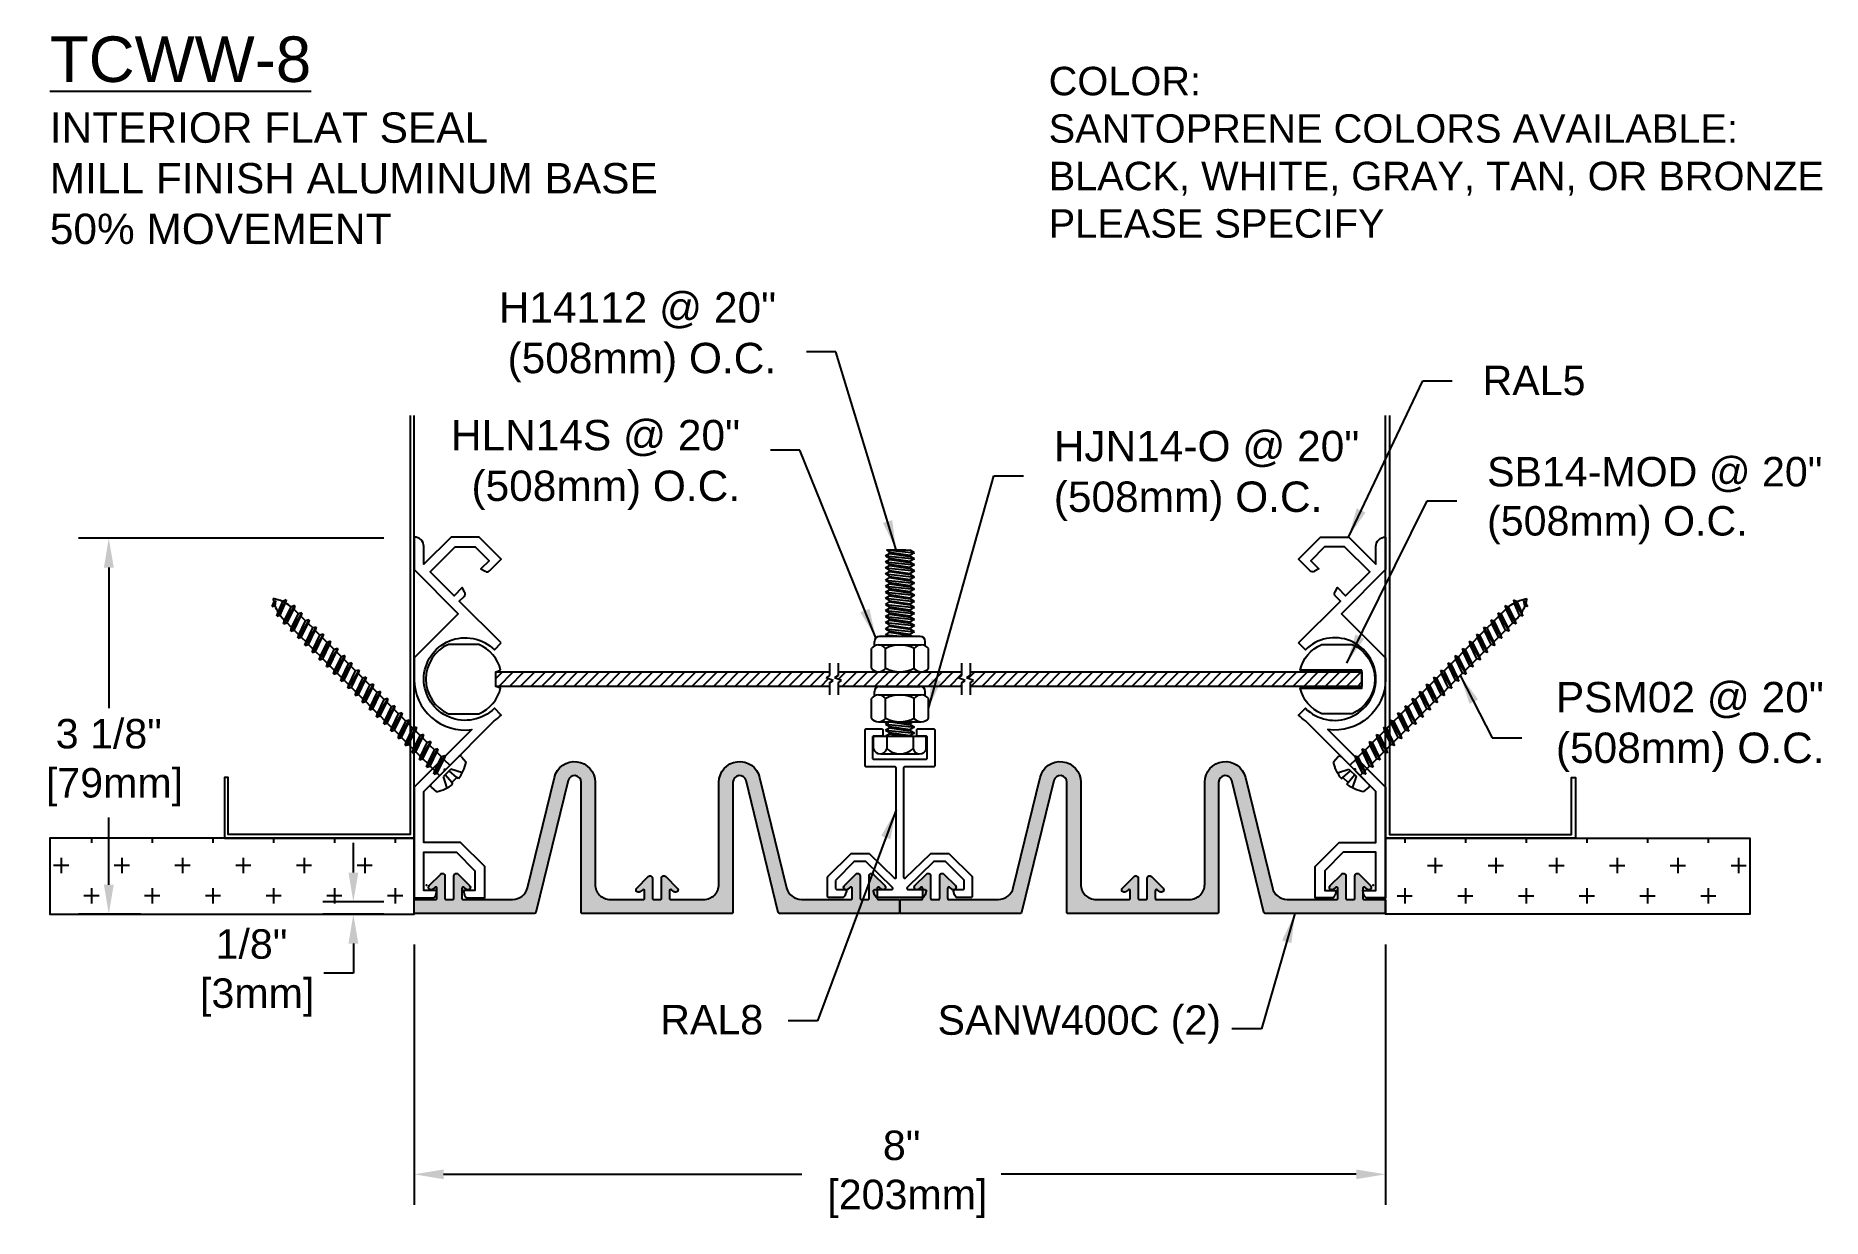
# Model space of a CAD drawing. Header units: inches. Extents: x -0.5 to 14.2, y 2.7 to 12.4.
import ezdxf

# ---------------------------------------------------------------- set-up
doc = ezdxf.new("R2010")
doc.units = ezdxf.units.IN
doc.header["$MEASUREMENT"] = 0
for name, color, linetype in [('Anchors', 4, 'Continuous'), ('Conditions', 1, 'Continuous'), ('Dimensions', 3, 'Continuous'), ('Fillers', 2, 'Continuous'), ('Metals', 7, 'Continuous'), ('Text', 2, 'Continuous')]:
    doc.layers.add(name, color=color, linetype=linetype)
doc.styles.add('Arial', font='arial.ttf')
doc.dimstyles.new('Arial', dxfattribs={"dimtxt": 0.2425, "dimasz": 0.2425, "dimexe": 0.25, "dimexo": 0.25, "dimgap": 0.09, "dimtad": 0, "dimtih": 1, "dimtoh": 1, "dimdec": 4, "dimzin": 0, "dimdsep": 46, "dimlunit": 4, "dimtxsty": 'Arial', "dimcen": 0.09, "dimadec": 0, "dimazin": 0, "dimtfac": 1, "dimtdec": 4, "dimtofl": 0, "dimtmove": 0, "dimatfit": 3, "dimfxl": 0, "dimfrac": 2, "dimtolj": 1, "dimtzin": 0, "dimarcsym": 0})

# ---------------------------------------------------------------- blocks, each defined once
blk = doc.blocks.new('RAL5')
blk.add_lwpolyline([(0.717, 2.098), (0.372, 2.443), (0.411, 2.481, 0.339454), (0.416, 2.519), (0.396, 2.554), (0.329, 2.487), (0.131, 2.684), (0.338, 2.89), (0.502, 2.89), (0.617, 2.775), (0.55, 2.708), (0.585, 2.688, 0.339454), (0.622, 2.693), (0.718, 2.788), (0.535, 2.97), (0.304, 2.97), (0.08, 2.746), (0.08, 2.891, 0.414214), (0.001, 2.97), (0, 2.97), (0, 2.702), (0.363, 2.339), (0, 1.975), (0, 1.798, 0.450829), (0.475, 1.385), (0, 0.91), (0, 0), (0.148, 0, 0.339454), (0.178, 0.023), (0.188, 0.062), (0.08, 0.062), (0.08, 0.375), (0.35, 0.375), (0.501, 0.224), (0.501, 0.062), (0.406, 0.062), (0.416, 0.023, 0.339454), (0.446, 0), (0.581, 0), (0.581, 0.257), (0.383, 0.455), (0.08, 0.455), (0.08, 0.877), (0.249, 1.045), (0.249, 1.059), (0.263, 1.059), (0.66, 1.457, 0.044547), (0.717, 1.505), (0.661, 1.561, -2.420133), (0.661, 2.041), (0.717, 2.098)], format="xyb")
at = {"color": 0, "linetype": 'ByBlock'}
blk.add_point((0.102, 0.105), dxfattribs=at)
blk.add_point((0.102, 0.105), dxfattribs=at)
blk.add_point((0.102, 0.105), dxfattribs=at)
blk = doc.blocks.new('*D1')
at = {"layer": 'Defpoints', "color": 0}
for p in [(2.649, 5.184), (10.649, 5.184), (2.649, 3.042)]:
    blk.add_point(p, dxfattribs=at)
at = {"layer": 'Dimensions', "color": 0, "lineweight": -2}
for p, q in [((2.649, 4.934), (2.649, 2.792)), ((10.649, 4.934), (10.649, 2.792)), ((2.892, 3.042), (5.843, 3.042)), ((10.407, 3.042), (7.484, 3.042))]:
    blk.add_line(p, q, dxfattribs=at)
at = {"layer": 'Dimensions', "color": 0}
for points in [[(2.892, 3.082), (2.892, 3.002), (2.649, 3.042)], [(10.407, 3.082), (10.407, 3.002), (10.649, 3.042)]]:
    blk.add_solid(points, dxfattribs=at)
at = {"layer": 'Dimensions', "color": 0, "insert": (6.664, 3.042), "char_height": 0.2425, "attachment_point": 5, "style": 'Arial'}
blk.add_mtext('\\A1;8"\\P [203mm]', dxfattribs=at)
blk = doc.blocks.new('NUTS&BOLT')
for p, q in [((6.531, 8.133), (6.565, 8.153)), ((6.531, 8.133), (6.769, 8.108)), ((6.531, 8.133), (6.565, 8.113)), ((6.531, 8.083), (6.565, 8.103)), ((6.54, 8.183), (6.769, 8.158)), ((6.54, 8.183), (6.698, 8.183)), ((6.54, 8.183), (6.565, 8.163)), ((6.565, 8.163), (6.735, 8.138)), ((6.565, 8.153), (6.565, 8.163)), ((6.565, 8.153), (6.735, 8.128)), ((6.565, 8.113), (6.735, 8.088)), ((6.565, 8.103), (6.565, 8.113)), ((6.565, 8.103), (6.735, 8.078)), ((6.698, 8.183), (6.735, 8.178)), ((6.769, 8.158), (6.735, 8.178)), ((6.769, 8.158), (6.735, 8.138)), ((6.735, 8.128), (6.735, 8.138)), ((6.769, 8.108), (6.735, 8.128)), ((6.769, 8.108), (6.735, 8.088)), ((6.531, 8.083), (6.769, 8.058)), ((6.531, 8.083), (6.565, 8.063)), ((6.531, 8.033), (6.565, 8.053)), ((6.531, 8.033), (6.769, 8.008)), ((6.531, 8.033), (6.565, 8.013)), ((6.531, 7.983), (6.565, 8.003)), ((6.531, 7.983), (6.769, 7.958)), ((6.531, 7.983), (6.565, 7.963)), ((6.531, 7.933), (6.565, 7.953)), ((6.565, 8.063), (6.735, 8.038)), ((6.565, 8.053), (6.565, 8.063)), ((6.565, 8.053), (6.735, 8.028)), ((6.565, 8.013), (6.735, 7.988)), ((6.565, 8.003), (6.565, 8.013)), ((6.565, 8.003), (6.735, 7.978)), ((6.565, 7.963), (6.735, 7.938)), ((6.565, 7.953), (6.565, 7.963)), ((6.565, 7.953), (6.735, 7.928)), ((6.735, 8.078), (6.735, 8.088)), ((6.769, 8.058), (6.735, 8.078)), ((6.769, 8.058), (6.735, 8.038)), ((6.735, 8.028), (6.735, 8.038)), ((6.769, 8.008), (6.735, 8.028)), ((6.769, 8.008), (6.735, 7.988)), ((6.735, 7.978), (6.735, 7.988)), ((6.769, 7.958), (6.735, 7.978)), ((6.769, 7.958), (6.735, 7.938)), ((6.531, 7.933), (6.769, 7.908)), ((6.531, 7.933), (6.565, 7.913)), ((6.531, 7.883), (6.565, 7.903)), ((6.531, 7.883), (6.769, 7.858)), ((6.531, 7.883), (6.565, 7.863)), ((6.531, 7.833), (6.565, 7.853)), ((6.531, 7.833), (6.769, 7.808)), ((6.531, 7.833), (6.565, 7.813)), ((6.531, 7.783), (6.565, 7.803)), ((6.565, 7.913), (6.735, 7.888)), ((6.565, 7.903), (6.565, 7.913)), ((6.565, 7.903), (6.735, 7.878)), ((6.565, 7.863), (6.735, 7.838)), ((6.565, 7.853), (6.565, 7.863)), ((6.565, 7.853), (6.735, 7.828)), ((6.565, 7.813), (6.735, 7.788)), ((6.565, 7.803), (6.565, 7.813)), ((6.565, 7.803), (6.735, 7.778)), ((6.735, 7.928), (6.735, 7.938)), ((6.769, 7.908), (6.735, 7.928)), ((6.769, 7.908), (6.735, 7.888)), ((6.735, 7.878), (6.735, 7.888)), ((6.769, 7.858), (6.735, 7.878)), ((6.769, 7.858), (6.735, 7.838)), ((6.735, 7.828), (6.735, 7.838)), ((6.769, 7.808), (6.735, 7.828)), ((6.769, 7.808), (6.735, 7.788)), ((6.531, 7.783), (6.769, 7.758)), ((6.531, 7.783), (6.565, 7.763)), ((6.531, 7.733), (6.565, 7.753)), ((6.531, 7.733), (6.769, 7.708)), ((6.531, 7.733), (6.565, 7.713)), ((6.531, 7.683), (6.565, 7.703)), ((6.531, 7.683), (6.769, 7.658)), ((6.531, 7.683), (6.565, 7.663)), ((6.531, 7.633), (6.565, 7.653)), ((6.565, 7.763), (6.735, 7.738)), ((6.565, 7.753), (6.565, 7.763)), ((6.565, 7.753), (6.735, 7.728)), ((6.565, 7.713), (6.735, 7.688)), ((6.565, 7.703), (6.565, 7.713)), ((6.565, 7.703), (6.735, 7.678)), ((6.565, 7.663), (6.735, 7.638)), ((6.565, 7.653), (6.565, 7.663)), ((6.565, 7.653), (6.735, 7.628)), ((6.735, 7.778), (6.735, 7.788)), ((6.769, 7.758), (6.735, 7.778)), ((6.769, 7.758), (6.735, 7.738)), ((6.735, 7.728), (6.735, 7.738)), ((6.769, 7.708), (6.735, 7.728)), ((6.769, 7.708), (6.735, 7.688)), ((6.735, 7.678), (6.735, 7.688)), ((6.769, 7.658), (6.735, 7.678)), ((6.769, 7.658), (6.735, 7.638)), ((6.531, 7.633), (6.769, 7.608)), ((6.531, 7.633), (6.565, 7.613)), ((6.531, 7.583), (6.565, 7.603)), ((6.531, 7.583), (6.769, 7.558)), ((6.531, 7.583), (6.565, 7.563)), ((6.531, 7.533), (6.565, 7.553)), ((6.531, 7.533), (6.769, 7.508)), ((6.531, 7.533), (6.565, 7.513)), ((6.565, 7.613), (6.735, 7.588)), ((6.565, 7.603), (6.565, 7.613)), ((6.565, 7.603), (6.735, 7.578)), ((6.565, 7.563), (6.735, 7.538)), ((6.565, 7.553), (6.565, 7.563)), ((6.565, 7.553), (6.735, 7.528)), ((6.565, 7.513), (6.735, 7.488)), ((6.565, 7.503), (6.565, 7.513)), ((6.735, 7.628), (6.735, 7.638)), ((6.769, 7.608), (6.735, 7.628)), ((6.769, 7.608), (6.735, 7.588)), ((6.735, 7.578), (6.735, 7.588)), ((6.769, 7.558), (6.735, 7.578)), ((6.769, 7.558), (6.735, 7.538)), ((6.735, 7.528), (6.735, 7.538)), ((6.769, 7.508), (6.735, 7.528)), ((6.769, 7.508), (6.735, 7.488)), ((6.415, 7.208), (6.415, 7.37)), ((6.44, 7.391), (6.44, 7.428)), ((6.474, 7.4), (6.826, 7.4)), ((6.482, 7.47), (6.817, 7.47)), ((6.531, 7.483), (6.565, 7.503)), ((6.531, 7.483), (6.553, 7.47)), ((6.531, 7.483), (6.654, 7.47)), ((6.532, 7.208), (6.532, 7.37)), ((6.565, 7.503), (6.735, 7.478)), ((6.735, 7.478), (6.735, 7.488)), ((6.748, 7.47), (6.735, 7.478)), ((6.767, 7.208), (6.767, 7.37)), ((6.859, 7.391), (6.859, 7.428)), ((6.884, 7.208), (6.884, 7.37)), ((6.474, 7.178), (6.826, 7.178)), ((6.415, 6.796), (6.415, 6.958)), ((6.44, 6.979), (6.44, 7.016)), ((6.474, 6.988), (6.826, 6.988)), ((6.482, 7.058), (6.817, 7.058)), ((6.532, 6.796), (6.532, 6.958)), ((6.767, 6.796), (6.767, 6.958)), ((6.859, 6.979), (6.859, 7.016)), ((6.884, 6.796), (6.884, 6.958)), ((6.432, 6.648), (6.867, 6.648)), ((6.432, 6.544), (6.432, 6.648)), ((6.474, 6.766), (6.826, 6.766)), ((6.531, 6.748), (6.562, 6.766)), ((6.531, 6.748), (6.769, 6.723)), ((6.531, 6.748), (6.565, 6.728)), ((6.531, 6.698), (6.565, 6.717)), ((6.531, 6.698), (6.769, 6.673)), ((6.531, 6.698), (6.565, 6.678)), ((6.531, 6.648), (6.565, 6.667)), ((6.541, 6.648), (6.541, 6.544)), ((6.565, 6.728), (6.735, 6.703)), ((6.565, 6.717), (6.565, 6.728)), ((6.565, 6.717), (6.735, 6.692)), ((6.565, 6.678), (6.735, 6.653)), ((6.565, 6.667), (6.565, 6.678)), ((6.565, 6.667), (6.695, 6.648)), ((6.574, 6.766), (6.735, 6.742)), ((6.647, 6.766), (6.735, 6.753)), ((6.757, 6.766), (6.735, 6.753)), ((6.735, 6.742), (6.735, 6.753)), ((6.769, 6.723), (6.735, 6.742)), ((6.769, 6.723), (6.735, 6.703)), ((6.769, 6.723), (6.735, 6.703)), ((6.735, 6.692), (6.735, 6.703)), ((6.769, 6.673), (6.735, 6.692)), ((6.769, 6.673), (6.735, 6.653)), ((6.743, 6.648), (6.735, 6.653)), ((6.758, 6.648), (6.758, 6.544)), ((6.867, 6.544), (6.867, 6.648)), ((6.495, 6.504), (6.805, 6.504))]:
    blk.add_line(p, q)
for centre, radius, start, end in [((6.474, 7.327), 0.0723, 35.7751, 144.2249), ((6.482, 7.428), 0.0418, 90, 180), ((6.65, 7.156), 0.244, 61.2813, 118.7187), ((6.826, 7.327), 0.0723, 35.7751, 144.2249), ((6.817, 7.428), 0.0418, 0, 90), ((6.474, 7.25), 0.0723, 215.7751, 324.2249), ((6.65, 7.422), 0.244, 241.2813, 298.7187), ((6.826, 7.25), 0.0723, 215.7751, 324.2249), ((6.474, 6.915), 0.0723, 35.7751, 144.2249), ((6.482, 7.016), 0.0418, 90, 180), ((6.65, 6.744), 0.244, 61.2813, 118.7187), ((6.826, 6.915), 0.0723, 35.7751, 144.2249), ((6.817, 7.016), 0.0418, 0, 90), ((6.474, 6.838), 0.0723, 215.7751, 324.2249), ((6.65, 7.01), 0.244, 241.2813, 298.7187), ((6.826, 6.838), 0.0723, 215.7751, 324.2249), ((6.487, 6.561), 0.057, 197.3212, 342.6788), ((6.65, 6.672), 0.168, 229.6113, 310.3887), ((6.813, 6.561), 0.057, 197.3212, 342.6788)]:
    blk.add_arc(centre, radius, start, end)
blk = doc.blocks.new('SB14')
h = blk.add_hatch()
h.set_pattern_fill('ANSI31', color=256, scale=0.5, style=0)
h.paths.add_polyline_path([(7.228, 7.178), (7.228, 7.148), (7.199, 7.129), (7.257, 7.107), (7.228, 7.088), (7.228, 7.058), (10.453, 7.058), (10.453, 7.178)])
h.paths.add_polyline_path([(7.158, 7.058), (7.158, 7.088), (7.187, 7.107), (7.129, 7.129), (7.158, 7.148), (7.158, 7.178), (6.141, 7.178), (6.141, 7.148), (6.112, 7.129), (6.17, 7.107), (6.141, 7.088), (6.141, 7.058)])
h.paths.add_polyline_path([(6.071, 7.058), (6.071, 7.088), (6.1, 7.107), (6.042, 7.129), (6.071, 7.148), (6.071, 7.178), (3.321, 7.178), (3.321, 7.058)])
for p, q in [((6.071, 7.248), (6.071, 7.148)), ((6.141, 7.248), (6.141, 7.148)), ((7.158, 7.248), (7.158, 7.148)), ((7.228, 7.248), (7.228, 7.148)), ((6.071, 7.148), (6.042, 7.129)), ((6.1, 7.107), (6.042, 7.129)), ((6.071, 7.088), (6.1, 7.107)), ((6.071, 7.088), (6.071, 6.988)), ((6.141, 7.148), (6.112, 7.129)), ((6.17, 7.107), (6.112, 7.129)), ((6.141, 7.088), (6.17, 7.107)), ((6.141, 7.088), (6.141, 6.988)), ((7.158, 7.148), (7.129, 7.129)), ((7.187, 7.107), (7.129, 7.129)), ((7.158, 7.088), (7.187, 7.107)), ((7.158, 7.088), (7.158, 6.988)), ((7.228, 7.148), (7.199, 7.129)), ((7.257, 7.107), (7.199, 7.129)), ((7.228, 7.088), (7.257, 7.107)), ((7.228, 7.088), (7.228, 6.988))]:
    blk.add_line(p, q)
for points in [[(3.362, 7.192, 0.233897), (3.183, 7.404), (2.933, 7.404, 0.654654), (2.933, 6.832), (3.183, 6.832, 0.233897), (3.362, 7.044), (3.321, 7.058), (3.321, 7.178)], [(10.453, 7.192), (9.945, 7.192, -0.233897), (10.123, 7.404), (10.373, 7.404, -0.654654), (10.373, 6.832), (10.123, 6.832, -0.233897), (9.945, 7.044), (10.453, 7.044)]]:
    blk.add_lwpolyline(points, format="xyb", close=True)
for points in [[(3.321, 7.178), (6.071, 7.178)], [(6.141, 7.178), (7.158, 7.178)], [(7.228, 7.178), (10.453, 7.178), (10.453, 7.058), (7.228, 7.058)], [(6.071, 7.058), (3.321, 7.058)], [(7.158, 7.058), (6.141, 7.058)]]:
    blk.add_lwpolyline(points)
blk = doc.blocks.new('PSM02')
for p, q in [((-0.177, 0.017), (-0.172, 0.077)), ((-0.162, 0), (0.162, 0)), ((-0.089, 0.116), (-0.044, 0.028)), ((-0.06, -0.069), (-0.06, 0)), ((-0.044, 0.028), (0.044, 0.028)), ((-0.032, 0.127), (-0.03, 0.111)), ((-0.03, 0.111), (0.03, 0.111)), ((-0.03, 0.111), (-0.023, 0.028)), ((0.03, 0.111), (0.023, 0.028)), ((0.032, 0.127), (0.03, 0.111)), ((0.089, 0.116), (0.044, 0.028)), ((0.06, -0.027), (0.06, 0)), ((0.177, 0.017), (0.172, 0.077)), ((-0.086, -0.083), (0.086, -0.042)), ((-0.086, -0.083), (-0.06, -0.069)), ((-0.086, -0.083), (-0.06, -0.098)), ((-0.086, -0.167), (0.086, -0.125)), ((0.06, -0.027), (-0.06, -0.069)), ((0.06, -0.056), (-0.06, -0.098)), ((-0.06, -0.152), (-0.06, -0.098)), ((0.06, -0.111), (-0.06, -0.152)), ((0.06, -0.139), (-0.06, -0.181)), ((0.086, -0.042), (0.06, -0.027)), ((0.086, -0.042), (0.06, -0.056)), ((0.06, -0.111), (0.06, -0.056)), ((0.086, -0.125), (0.06, -0.111)), ((0.086, -0.125), (0.06, -0.139)), ((0.06, -0.194), (0.06, -0.139)), ((-0.086, -0.167), (-0.06, -0.152)), ((-0.086, -0.167), (-0.06, -0.181)), ((-0.086, -0.25), (0.086, -0.208)), ((-0.086, -0.25), (-0.06, -0.236)), ((-0.086, -0.25), (-0.06, -0.264)), ((-0.086, -0.333), (0.086, -0.292)), ((-0.06, -0.236), (-0.06, -0.181)), ((0.06, -0.194), (-0.06, -0.236)), ((0.06, -0.223), (-0.06, -0.264)), ((-0.06, -0.319), (-0.06, -0.264)), ((0.06, -0.277), (-0.06, -0.319)), ((0.086, -0.208), (0.06, -0.194)), ((0.086, -0.208), (0.06, -0.223)), ((0.06, -0.277), (0.06, -0.223)), ((0.086, -0.292), (0.06, -0.277)), ((0.086, -0.292), (0.06, -0.306)), ((-0.086, -0.333), (-0.06, -0.319)), ((-0.086, -0.333), (-0.06, -0.348)), ((-0.086, -0.417), (0.086, -0.375)), ((-0.086, -0.417), (-0.06, -0.402)), ((-0.086, -0.417), (-0.06, -0.431)), ((0.06, -0.306), (-0.06, -0.348)), ((-0.06, -0.402), (-0.06, -0.348)), ((0.06, -0.361), (-0.06, -0.402)), ((0.06, -0.389), (-0.06, -0.431)), ((-0.06, -0.486), (-0.06, -0.431)), ((0.06, -0.361), (0.06, -0.306)), ((0.086, -0.375), (0.06, -0.361)), ((0.086, -0.375), (0.06, -0.389)), ((0.06, -0.444), (0.06, -0.389)), ((-0.086, -0.5), (0.086, -0.458)), ((-0.086, -0.5), (-0.06, -0.486)), ((-0.086, -0.5), (-0.06, -0.514)), ((-0.086, -0.583), (0.086, -0.542)), ((-0.086, -0.583), (-0.06, -0.569)), ((-0.086, -0.583), (-0.06, -0.598)), ((0.06, -0.444), (-0.06, -0.486)), ((0.06, -0.473), (-0.06, -0.514)), ((-0.06, -0.569), (-0.06, -0.514)), ((0.06, -0.527), (-0.06, -0.569)), ((0.06, -0.556), (-0.06, -0.598)), ((0.086, -0.458), (0.06, -0.444)), ((0.086, -0.458), (0.06, -0.473)), ((0.06, -0.527), (0.06, -0.473)), ((0.086, -0.542), (0.06, -0.527)), ((0.086, -0.542), (0.06, -0.556)), ((0.06, -0.611), (0.06, -0.556)), ((-0.086, -0.667), (0.086, -0.625)), ((-0.086, -0.667), (-0.06, -0.652)), ((-0.086, -0.667), (-0.06, -0.681)), ((-0.086, -0.75), (0.086, -0.708)), ((-0.06, -0.652), (-0.06, -0.598)), ((0.06, -0.611), (-0.06, -0.652)), ((0.06, -0.639), (-0.06, -0.681)), ((-0.06, -0.736), (-0.06, -0.681)), ((0.06, -0.694), (-0.06, -0.736)), ((0.06, -0.723), (-0.06, -0.764)), ((0.086, -0.625), (0.06, -0.611)), ((0.086, -0.625), (0.06, -0.639)), ((0.06, -0.694), (0.06, -0.639)), ((0.086, -0.708), (0.06, -0.694)), ((0.086, -0.708), (0.06, -0.723)), ((0.06, -0.777), (0.06, -0.723)), ((-0.086, -0.75), (-0.06, -0.736)), ((-0.086, -0.75), (-0.06, -0.764)), ((-0.086, -0.833), (0.086, -0.792)), ((-0.086, -0.833), (-0.06, -0.819)), ((-0.086, -0.833), (-0.06, -0.848)), ((-0.086, -0.917), (0.086, -0.875)), ((-0.06, -0.819), (-0.06, -0.764)), ((0.06, -0.777), (-0.06, -0.819)), ((0.06, -0.806), (-0.06, -0.848)), ((-0.06, -0.902), (-0.06, -0.848)), ((0.06, -0.861), (-0.06, -0.902)), ((0.086, -0.792), (0.06, -0.777)), ((0.086, -0.792), (0.06, -0.806)), ((0.06, -0.861), (0.06, -0.806)), ((0.086, -0.875), (0.06, -0.861)), ((0.086, -0.875), (0.06, -0.889)), ((-0.086, -0.917), (-0.06, -0.902)), ((-0.086, -0.917), (-0.06, -0.931)), ((-0.086, -1), (0.086, -0.958)), ((-0.086, -1), (-0.06, -0.986)), ((-0.086, -1), (-0.06, -1.014)), ((0.06, -0.889), (-0.06, -0.931)), ((-0.06, -0.986), (-0.06, -0.931)), ((0.06, -0.944), (-0.06, -0.986)), ((0.06, -0.973), (-0.06, -1.014)), ((-0.06, -1.069), (-0.06, -1.014)), ((0.06, -1.027), (-0.06, -1.069)), ((0.06, -0.944), (0.06, -0.889)), ((0.086, -0.958), (0.06, -0.944)), ((0.086, -0.958), (0.06, -0.973)), ((0.06, -1.027), (0.06, -0.973)), ((0.086, -1.042), (0.06, -1.027)), ((-0.086, -1.083), (0.086, -1.042)), ((-0.086, -1.083), (-0.06, -1.069)), ((-0.086, -1.083), (-0.06, -1.098)), ((-0.086, -1.167), (0.086, -1.125)), ((-0.086, -1.167), (-0.06, -1.152)), ((-0.086, -1.167), (-0.06, -1.181)), ((0.06, -1.056), (-0.06, -1.098)), ((-0.06, -1.152), (-0.06, -1.098)), ((0.06, -1.111), (-0.06, -1.152)), ((0.06, -1.139), (-0.06, -1.181)), ((0.086, -1.042), (0.06, -1.056)), ((0.06, -1.111), (0.06, -1.056)), ((0.086, -1.125), (0.06, -1.111)), ((0.086, -1.125), (0.06, -1.139)), ((0.06, -1.194), (0.06, -1.139)), ((-0.086, -1.25), (0.086, -1.208)), ((-0.086, -1.25), (-0.06, -1.236)), ((-0.086, -1.25), (-0.06, -1.264)), ((-0.086, -1.333), (0.086, -1.292)), ((-0.086, -1.333), (-0.06, -1.319)), ((-0.06, -1.236), (-0.06, -1.181)), ((0.06, -1.194), (-0.06, -1.236)), ((0.06, -1.223), (-0.06, -1.264)), ((-0.06, -1.319), (-0.06, -1.264)), ((0.06, -1.277), (-0.06, -1.319)), ((0.06, -1.306), (-0.06, -1.348)), ((0.086, -1.208), (0.06, -1.194)), ((0.086, -1.208), (0.06, -1.223)), ((0.06, -1.277), (0.06, -1.223)), ((0.086, -1.292), (0.06, -1.277)), ((0.086, -1.292), (0.06, -1.306)), ((0.06, -1.361), (0.06, -1.306)), ((-0.086, -1.333), (-0.06, -1.348)), ((-0.086, -1.417), (0.086, -1.375)), ((-0.086, -1.417), (-0.06, -1.402)), ((-0.086, -1.417), (-0.06, -1.431)), ((-0.086, -1.5), (0.086, -1.458)), ((-0.06, -1.402), (-0.06, -1.348)), ((0.06, -1.361), (-0.06, -1.402)), ((0.06, -1.389), (-0.06, -1.431)), ((-0.06, -1.486), (-0.06, -1.431)), ((0.06, -1.444), (-0.06, -1.486)), ((0.086, -1.375), (0.06, -1.361)), ((0.086, -1.375), (0.06, -1.389)), ((0.06, -1.444), (0.06, -1.389)), ((0.086, -1.458), (0.06, -1.444)), ((0.086, -1.458), (0.06, -1.473)), ((-0.086, -1.5), (-0.06, -1.486)), ((-0.086, -1.5), (-0.06, -1.514)), ((-0.086, -1.583), (0.086, -1.542)), ((-0.086, -1.583), (-0.06, -1.569)), ((-0.086, -1.583), (-0.06, -1.598)), ((0.06, -1.473), (-0.06, -1.514)), ((-0.06, -1.569), (-0.06, -1.514)), ((0.06, -1.527), (-0.06, -1.569)), ((0.06, -1.556), (-0.06, -1.598)), ((-0.06, -1.652), (-0.06, -1.598)), ((0.06, -1.611), (-0.06, -1.652)), ((0.06, -1.527), (0.06, -1.473)), ((0.086, -1.542), (0.06, -1.527)), ((0.086, -1.542), (0.06, -1.556)), ((0.06, -1.611), (0.06, -1.556)), ((0.086, -1.625), (0.06, -1.611)), ((-0.086, -1.667), (0.086, -1.625)), ((-0.086, -1.667), (-0.06, -1.652)), ((-0.086, -1.667), (-0.06, -1.681)), ((-0.086, -1.75), (0.086, -1.708)), ((-0.086, -1.75), (-0.06, -1.736)), ((-0.086, -1.75), (-0.06, -1.764)), ((0.06, -1.639), (-0.06, -1.681)), ((-0.06, -1.736), (-0.06, -1.681)), ((0.06, -1.694), (-0.06, -1.736)), ((0.06, -1.723), (-0.06, -1.764)), ((-0.06, -1.81), (-0.06, -1.764)), ((0.086, -1.625), (0.06, -1.639)), ((0.06, -1.694), (0.06, -1.639)), ((0.086, -1.708), (0.06, -1.694)), ((0.086, -1.708), (0.06, -1.723)), ((0.06, -1.723), (0.06, -1.777)), ((-0.086, -1.833), (0.086, -1.792)), ((-0.086, -1.833), (-0.06, -1.819)), ((-0.086, -1.833), (-0.058, -1.847)), ((-0.069, -1.917), (0.079, -1.875)), ((-0.069, -1.917), (-0.047, -1.902)), ((0.06, -1.777), (-0.06, -1.819)), ((0.06, -1.806), (-0.058, -1.847)), ((0.056, -1.862), (-0.047, -1.902)), ((0.05, -1.892), (-0.039, -1.926)), ((0.079, -1.875), (0.05, -1.892)), ((0.079, -1.875), (0.056, -1.862)), ((0.086, -1.792), (0.06, -1.777)), ((0.086, -1.792), (0.06, -1.806)), ((0.06, -1.806), (0.06, -1.81)), ((-0.069, -1.917), (-0.039, -1.926)), ((0.03, -1.947), (-0.004, -1.972)), ((-0.004, -1.972), (0.051, -1.958)), ((0.017, -1.973), (-0.004, -1.972)), ((0.051, -1.958), (0.017, -1.973)), ((0.051, -1.958), (0.03, -1.947))]:
    blk.add_line(p, q)
for centre, radius, start, end in [((-0.162, 0.016), 0.016, 175, 270), ((0, -0.185), 0.313, 95.8447, 123.323), ((0, -0.185), 0.313, 56.677, 84.1553), ((0.162, 0.016), 0.016, 270, 5), ((0.27, -1.81), 0.33, 180, 181.4809), ((0.27, -1.81), 0.33, 186.3809, 196.1333), ((-0.27, -1.81), 0.33, 335.5566, 345.5871), ((-0.27, -1.81), 0.33, 350.9871, 0), ((0.27, -1.81), 0.33, 200.6129, 215.118), ((-0.27, -1.81), 0.33, 324.882, 330.5326)]:
    blk.add_arc(centre, radius, start, end)
blk = doc.blocks.new('SANW400C')
blk.add_hatch(color=256).paths.add_polyline_path([(-0.375, 0.282, 0.414214), (-0.385, 0.292), (-1.615, 0.292, 0.414214), (-1.625, 0.282), (-1.625, -0.788, -0.887018), (-1.733, -0.801), (-1.998, 0.285, 0.345765), (-2.008, 0.292), (-2.99, 0.292, 0.414214), (-3, 0.282), (-3, 0.187, 0.414214), (-2.99, 0.177), (-2.822, 0.177, -0.414214), (-2.812, 0.167), (-2.812, 0.086, -0.611952), (-2.828, 0.077), (-2.85, 0.094, 0.923247), (-2.876, 0.063), (-2.781, -0.032, 0.668179), (-2.747, -0.018), (-2.747, 0.167, -0.414214), (-2.737, 0.177), (-2.682, 0.177, -0.414214), (-2.672, 0.167), (-2.672, -0.018, 0.668179), (-2.638, -0.032), (-2.543, 0.063, 0.923247), (-2.569, 0.094), (-2.591, 0.077, -0.611952), (-2.607, 0.086), (-2.607, 0.167, -0.414214), (-2.597, 0.177), (-2.189, 0.177, -0.345765), (-2.067, 0.082), (-1.845, -0.828, 0.887018), (-1.51, -0.788), (-1.51, 0.052, -0.414214), (-1.385, 0.177), (-1.113, 0.177, -0.414214), (-1.103, 0.167), (-1.103, 0.106, -0.611952), (-1.118, 0.097), (-1.141, 0.114, 0.923247), (-1.167, 0.083), (-1.072, -0.012, 0.668179), (-1.038, 0.002), (-1.038, 0.167, -0.414214), (-1.028, 0.177), (-0.972, 0.177, -0.414214), (-0.963, 0.167), (-0.963, 0.002, 0.668179), (-0.928, -0.012), (-0.833, 0.083, 0.923247), (-0.859, 0.114), (-0.882, 0.097, -0.611952), (-0.897, 0.106), (-0.897, 0.167, -0.414214), (-0.887, 0.177), (-0.615, 0.177, -0.414214), (-0.49, 0.052), (-0.49, -0.788, 0.887018), (-0.155, -0.828), (0.067, 0.082, -0.345765), (0.189, 0.177), (0.597, 0.177, -0.414214), (0.607, 0.167), (0.607, 0.086, -0.611952), (0.591, 0.077), (0.569, 0.094, 0.923247), (0.543, 0.063), (0.638, -0.032, 0.668179), (0.672, -0.018), (0.672, 0.167, -0.414214), (0.682, 0.177), (0.737, 0.177, -0.414214), (0.747, 0.167), (0.747, -0.018, 0.668179), (0.781, -0.032), (0.876, 0.063, 0.923247), (0.85, 0.094), (0.828, 0.077, -0.611952), (0.812, 0.086), (0.812, 0.167, -0.414214), (0.822, 0.177), (0.99, 0.177, 0.414214), (1, 0.187), (1, 0.282, 0.414214), (0.99, 0.292), (0.008, 0.292, 0.345765), (-0.002, 0.285), (-0.267, -0.801, -0.887018), (-0.375, -0.788)])
at = {"linetype": 'Continuous', "flags": 128}
blk.add_lwpolyline([(-2.672, -0.018, 0.668179), (-2.638, -0.032), (-2.543, 0.063, 0.923247), (-2.569, 0.094), (-2.591, 0.077, -0.611952), (-2.607, 0.086), (-2.607, 0.167, -0.414214), (-2.597, 0.177), (-2.189, 0.177, -0.345765), (-2.067, 0.082), (-1.845, -0.828, 0.887018), (-1.51, -0.788), (-1.51, 0.052, -0.414214), (-1.385, 0.177), (-1.113, 0.177, -0.414214), (-1.103, 0.167), (-1.103, 0.106, -0.611952), (-1.118, 0.097), (-1.141, 0.114, 0.923247), (-1.167, 0.083), (-1.072, -0.012, 0.668179), (-1.038, 0.002), (-1.038, 0.167, -0.414214), (-1.028, 0.177), (-0.972, 0.177, -0.414214), (-0.963, 0.167), (-0.963, 0.002, 0.668179), (-0.928, -0.012), (-0.833, 0.083, 0.923247), (-0.859, 0.114), (-0.882, 0.097, -0.611952), (-0.897, 0.106), (-0.897, 0.167, -0.414214), (-0.887, 0.177), (-0.615, 0.177, -0.414214), (-0.49, 0.052), (-0.49, -0.788, 0.887018), (-0.155, -0.828), (0.067, 0.082, -0.345765), (0.189, 0.177), (0.597, 0.177, -0.414214), (0.607, 0.167), (0.607, 0.086, -0.611952), (0.591, 0.077), (0.569, 0.094, 0.923247), (0.543, 0.063), (0.638, -0.032, 0.668179), (0.672, -0.018), (0.672, 0.167, -0.414214), (0.682, 0.177), (0.737, 0.177, -0.414214), (0.747, 0.167), (0.747, -0.018, 0.668179), (0.781, -0.032), (0.876, 0.063, 0.923247), (0.85, 0.094), (0.828, 0.077, -0.611952), (0.812, 0.086), (0.812, 0.167, -0.414214), (0.822, 0.177), (0.99, 0.177, 0.414214), (1, 0.187), (1, 0.282, 0.414214), (0.99, 0.292), (0.008, 0.292, 0.345765), (-0.002, 0.285), (-0.267, -0.801, -0.887018), (-0.375, -0.788), (-0.375, 0.282, 0.414214), (-0.385, 0.292), (-1.615, 0.292, 0.414214), (-1.625, 0.282), (-1.625, -0.788, -0.887018), (-1.733, -0.801), (-1.998, 0.285, 0.345765), (-2.008, 0.292), (-2.99, 0.292, 0.414214), (-3, 0.282), (-3, 0.187, 0.414214), (-2.99, 0.177), (-2.822, 0.177, -0.414214), (-2.812, 0.167), (-2.812, 0.086, -0.611952), (-2.828, 0.077), (-2.85, 0.094, 0.923247), (-2.876, 0.063), (-2.781, -0.032, 0.668179), (-2.747, -0.018), (-2.747, 0.167, -0.414214), (-2.737, 0.177), (-2.682, 0.177, -0.414214), (-2.672, 0.167)], format="xyb", close=True, dxfattribs=at)
blk = doc.blocks.new('*D10')
at = {"layer": 'Defpoints', "color": 0}
for p in [(2.65, 8.279), (0.135, 5.184), (0.649, 5.184)]:
    blk.add_point(p, dxfattribs=at)
at = {"layer": 'Dimensions', "color": 0, "lineweight": -2}
for p, q in [((2.4, 8.279), (-0.115, 8.279)), ((0.135, 8.036), (0.135, 6.879)), ((0.135, 5.426), (0.135, 5.98)), ((0.399, 5.184), (-0.115, 5.184))]:
    blk.add_line(p, q, dxfattribs=at)
at = {"layer": 'Dimensions', "color": 0}
for points in [[(0.095, 8.036), (0.176, 8.036), (0.135, 8.279)], [(0.095, 5.426), (0.176, 5.426), (0.135, 5.184)]]:
    blk.add_solid(points, dxfattribs=at)
at = {"layer": 'Dimensions', "color": 0, "insert": (0.135, 6.43), "char_height": 0.2425, "attachment_point": 5, "style": 'Arial'}
blk.add_mtext('\\A1;3 1/8"\\P [79mm]', dxfattribs=at)
blk = doc.blocks.new('*D11')
at = {"layer": 'Defpoints', "color": 0}
for p in [(2.149, 5.184), (2.649, 5.284), (2.649, 5.184)]:
    blk.add_point(p, dxfattribs=at)
at = {"layer": 'Dimensions', "color": 0, "lineweight": -2}
for p, q in [((2.149, 5.526), (2.149, 5.769)), ((2.399, 5.284), (1.899, 5.284)), ((2.399, 5.184), (1.899, 5.184)), ((2.149, 4.941), (2.149, 4.699)), ((2.149, 4.699), (1.907, 4.699))]:
    blk.add_line(p, q, dxfattribs=at)
at = {"layer": 'Dimensions', "color": 0}
for points in [[(2.109, 5.526), (2.19, 5.526), (2.149, 5.284)], [(2.109, 4.941), (2.19, 4.941), (2.149, 5.184)]]:
    blk.add_solid(points, dxfattribs=at)
at = {"layer": 'Dimensions', "color": 0, "insert": (1.31, 4.699), "char_height": 0.2425, "attachment_point": 5, "style": 'Arial'}
blk.add_mtext('\\A1;1/8"\\P [3mm]', dxfattribs=at)
blk = doc.blocks.new('ral8')
blk.add_lwpolyline([(0.635, 1.075, 0.414214), (0.625, 1.065), (0.625, 0.169, 0.664105), (0.642, 0.162), (0.846, 0.361, -0.195981), (0.853, 0.364), (0.993, 0.364, -0.198237), (1, 0.361), (1.187, 0.175, -0.199587), (1.19, 0.168), (1.19, 0.01, -0.414214), (1.18, 0), (1.074, 0, -0.339454), (1.045, 0.023), (1.036, 0.053, -0.493145), (1.046, 0.066), (1.114, 0.066, 0.414214), (1.124, 0.076), (1.124, 0.14, 0.199587), (1.121, 0.147), (0.973, 0.295, 0.198237), (0.966, 0.298), (0.88, 0.298, 0.195981), (0.873, 0.295), (0.656, 0.083, 0.672268), (0.663, 0.066), (0.802, 0.066, -0.493145), (0.812, 0.053), (0.803, 0.023, -0.339454), (0.774, 0), (0.416, 0, -0.339454), (0.387, 0.023), (0.378, 0.053, -0.493145), (0.388, 0.066), (0.527, 0.066, 0.672268), (0.534, 0.083), (0.317, 0.295, 0.195981), (0.31, 0.298), (0.224, 0.298, 0.198237), (0.217, 0.295), (0.069, 0.147, 0.199587), (0.066, 0.14), (0.066, 0.076, 0.414214), (0.076, 0.066), (0.144, 0.066, -0.493145), (0.154, 0.053), (0.145, 0.023, -0.339454), (0.116, 0), (0.01, 0, -0.414214), (0, 0.01), (0, 0.168, -0.199587), (0.003, 0.175), (0.19, 0.361, -0.198237), (0.197, 0.364), (0.337, 0.364, -0.195981), (0.344, 0.361), (0.548, 0.162, 0.664105), (0.565, 0.169), (0.565, 1.065, 0.414214), (0.555, 1.075), (0.318, 1.075, -0.414214), (0.308, 1.085), (0.308, 1.379, -0.414214), (0.318, 1.389), (0.445, 1.389, -0.414214), (0.455, 1.379), (0.455, 1.339, -0.414214), (0.445, 1.329), (0.38, 1.329, 0.414214), (0.37, 1.319), (0.37, 1.149, 0.414214), (0.38, 1.139), (0.81, 1.139, 0.414214), (0.82, 1.149), (0.82, 1.319, 0.414214), (0.81, 1.329), (0.745, 1.329, -0.414214), (0.735, 1.339), (0.735, 1.379, -0.414214), (0.745, 1.389), (0.872, 1.389, -0.414214), (0.882, 1.379), (0.882, 1.085, -0.414214), (0.872, 1.075)], format="xyb", close=True)

msp = doc.modelspace()

# ---------------------------------------------------------------- hatches: boundary and pattern name
at = {"layer": 'Conditions'}
h = msp.add_hatch(dxfattribs=at)
h.set_pattern_fill('CROSS', color=256, style=0)
h.set_pattern_definition([(180, (8.55507, 10.33337), (-0.25, -0.25), [0.125, -0.375]), (270, (8.49257, 10.39587), (0.25, -0.25), [0.125, -0.375])])
h.paths.add_polyline_path([(-0.35054, 5.18374), (2.64946, 5.18374), (2.64946, 5.28374), (2.64946, 5.80874), (1.08696, 5.80874), (-0.35054, 5.80874)])
h = msp.add_hatch(dxfattribs=at)
h.set_pattern_fill('CROSS', color=256, style=0)
h.set_pattern_definition([(7e-15, (4.74385, 10.33337), (0.25, -0.25), [0.125, -0.375]), (270, (4.80635, 10.39587), (-0.25, -0.25), [0.125, -0.375])])
h.paths.add_polyline_path([(13.64946, 5.18374), (10.64946, 5.18374), (10.64946, 5.28374), (10.64946, 5.80874), (12.21196, 5.80874), (13.64946, 5.80874)])

# ---------------------------------------------------------------- linework, layer by layer
for points in [[(2.61821, 9.28674), (2.61821, 5.83999), (1.11821, 5.83999), (1.11821, 6.30874), (1.08696, 6.30874), (1.08696, 5.80874), (2.64946, 5.80874), (2.64946, 9.28674)], [(10.68071, 9.28674), (10.68071, 5.83999), (12.18071, 5.83999), (12.18071, 6.30874), (12.21196, 6.30874), (12.21196, 5.80874), (10.64946, 5.80874), (10.64946, 9.28674)], [(2.64946, 5.80874), (-0.35054, 5.80874), (-0.35054, 5.18374), (2.64946, 5.18374), (2.64946, 5.80874)], [(10.64946, 5.80874), (13.64946, 5.80874), (13.64946, 5.18374), (10.64946, 5.18374), (10.64946, 5.80874)]]:
    msp.add_lwpolyline(points, dxfattribs=at)

# ---------------------------------------------------------------- block references
msp.add_blockref('ral8', (6.05466, 5.31974))
at = {"layer": 'Anchors'}
for name in ['NUTS&BOLT', 'SB14']:
    msp.add_blockref(name, (0, 0), dxfattribs=at)
at = {"layer": 'Anchors', "rotation": 225}
msp.add_blockref('PSM02', (2.90181, 6.36617), dxfattribs=at)
at = {"layer": 'Anchors', "xscale": -1, "rotation": 135.0000000000001}
msp.add_blockref('PSM02', (10.39712, 6.36617), dxfattribs=at)
at = {"layer": 'Fillers', "xscale": -1, "rotation": 180}
for p in [(5.64966, 5.48122), (9.64966, 5.48122)]:
    msp.add_blockref('SANW400C', p, dxfattribs=at)
at = {"layer": 'Metals', "rotation": 3.117506253147439e-12}
msp.add_blockref('RAL5', (2.64946, 5.3172), dxfattribs=at)
at = {"layer": 'Metals', "xscale": -1, "rotation": 359.9999999999968}
msp.add_blockref('RAL5', (10.64946, 5.3172), dxfattribs=at)

# ---------------------------------------------------------------- texts
at = {"layer": 'Fillers', "insert": (5.52356, 4.19012), "char_height": 0.2425, "attachment_point": 9, "style": 'Arial'}
msp.add_mtext('RAL8', dxfattribs=at)
at = {"layer": 'Text', "attachment_point": 1, "style": 'Arial'}
for s, insert, char_height, width in [('{\\LTCWW-8\\P\\H0.6667x;\\lINTERIOR FLAT SEAL\\PMILL FINISH ALUMINUM BASE\\P50% MOVEMENT}', (-0.35054, 12.40749), 0.375, 7.3125), ('COLOR:{\\L                         \\~ \\P}SANTOPRENE COLORS AVAILABLE:\\PBLACK, WHITE, GRAY, TAN, OR BRONZE\\PPLEASE SPECIFY', (7.87458, 12.15749), 0.234375, 6.385797)]:
    msp.add_mtext(s, dxfattribs=dict(at, insert=insert, char_height=char_height, width=width))
at = {"layer": 'Text', "style": 'Arial'}
for s, insert, char_height, attachment_point in [('H14112 @ 20"\\P(508mm) O.C.', (5.63051, 9.93147), 0.25, 6), ('\\A1;RAL5', (11.44793, 9.45166), 0.2425, 7), ('HLN14S @ 20"\\P(508mm) O.C.', (5.33362, 8.88006), 0.25, 6), ('HJN14-O @ 20"\\P(508mm) O.C.', (7.91693, 9.16102), 0.25, 1), ('\\A1;SB14-MOD @ 20"\\P(508mm) O.C.', (11.48497, 8.58636), 0.2425, 4), ('\\A1;PSM02 @ 20"\\P(508mm) O.C.', (12.05197, 6.72366), 0.25, 4), ('SANW400C (2)', (9.29394, 4.11768), 0.2425, 9)]:
    msp.add_mtext(s, dxfattribs=dict(at, insert=insert, char_height=char_height, attachment_point=attachment_point))

# ---------------------------------------------------------------- dimensions: what is measured, and where the dimension line sits
at = {"layer": 'Dimensions'}
for base, p1, p2, picture, middle in [((0.13526, 5.18374), (2.64996, 8.27874), (0.64946, 5.18374), '*D10', (0.13526, 6.42988)), ((2.1495, 5.18374), (2.64946, 5.28374), (2.64946, 5.18374), '*D11', (1.31041, 4.69874))]:
    dim = msp.add_linear_dim(base=base, p1=p1, p2=p2, angle=90, dimstyle='Arial', override={"dimpost": '\\X'}, dxfattribs=at)
    dim.commit()
    dim.dimension.update_dxf_attribs({"geometry": picture, "text_midpoint": middle, "dimtype": 160})
dim = msp.add_linear_dim(base=(2.64946, 3.04208), p1=(10.64946, 5.18374), p2=(2.64946, 5.18374), dimstyle='Arial', override={"dimpost": '\\X'}, dxfattribs=at)
dim.commit()
dim.dimension.update_dxf_attribs({"geometry": '*D1', "text_midpoint": (6.66383, 3.04208), "dimtype": 160})

# ---------------------------------------------------------------- leaders
at = {"layer": 'Fillers', "annotation_type": 0, "has_hookline": 1, "hookline_direction": 1, "text_width": 0.80591}
msp.add_leader([(6.61866, 6.04099), (5.97123, 4.3062), (5.72873, 4.3062)], dimstyle='Arial', override={"dimgap": 0.25}, dxfattribs=at)
at = {"layer": 'Text'}
for points in [[(6.61897, 8.18293), (6.12301, 9.81022), (5.88051, 9.81022)], [(6.45227, 7.45778), (5.82612, 9.00131), (5.58362, 9.00131)], [(6.88416, 6.87688), (7.42443, 8.79069), (7.66693, 8.79069)]]:
    msp.add_leader(points, dimstyle='Arial', override={"dimgap": 0.25}, dxfattribs=at)
at = {"layer": 'Text', "annotation_type": 0, "has_hookline": 1}
for points, override, hookline_direction, text_width in [([(10.34312, 8.2872), (10.95543, 9.57291), (11.19793, 9.57291)], {"dimgap": 0.25}, 0, 0.80723), ([(10.32951, 7.2502), (10.99247, 8.58636), (11.23497, 8.58636)], {"dimgap": 0.25}, 0, 2.73003), ([(9.90305, 5.18874), (9.62644, 4.23893), (9.38394, 4.23893)], {"dimgap": 0.09, "dimtad": 0}, 1, 2.30689)]:
    msp.add_leader(points, dimstyle='Arial', override=override, dxfattribs=dict(at, hookline_direction=hookline_direction, text_width=text_width))
at = {"layer": 'Text'}
msp.add_leader([(11.2645, 7.1487), (11.52822, 6.63554), (11.77072, 6.63554)], dimstyle='Arial', dxfattribs=at)

doc.saveas('drawing.dxf')
